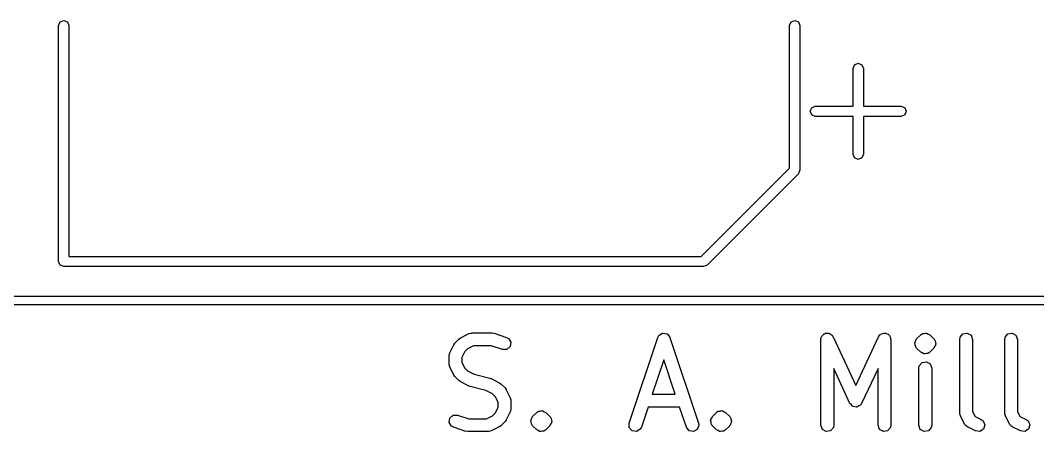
# Model space of a CAD drawing. Extents: x 59.1 to 151.1, y -119.5 to -80.2.
# Drawn here: x 123.76 to 135.62, y -119.53 to -114.73 of the extents above; entities that cross this region are included whole.
import ezdxf

# ---------------------------------------------------------------- set-up
doc = ezdxf.new("R2010")
doc.units = 0
doc.layers.add('BLACK', color=7, linetype='CONTINUOUS')

msp = doc.modelspace()

# ---------------------------------------------------------------- linework, layer by layer
at = {"layer": 'BLACK', "linetype": 'CONTINUOUS'}
for p, q in [((124.204, -114.794), (124.222, -114.752)), ((124.222, -114.752), (124.264, -114.734)), ((124.264, -114.734), (124.306, -114.752)), ((124.306, -114.752), (124.324, -114.794)), ((132.724, -114.794), (132.742, -114.752)), ((132.742, -114.752), (132.784, -114.734)), ((132.784, -114.734), (132.826, -114.752)), ((132.826, -114.752), (132.844, -114.794)), ((124.204, -117.544), (124.204, -114.794)), ((124.324, -114.794), (124.324, -117.484)), ((132.724, -116.455), (132.724, -114.794)), ((132.844, -114.794), (132.844, -116.48)), ((133.464, -115.294), (133.482, -115.252)), ((133.482, -115.252), (133.524, -115.234)), ((133.524, -115.234), (133.566, -115.252)), ((133.566, -115.252), (133.584, -115.294)), ((133.464, -115.734), (133.464, -115.294)), ((133.584, -115.294), (133.584, -115.734)), ((132.964, -115.794), (132.982, -115.752)), ((132.982, -115.836), (132.964, -115.794)), ((132.982, -115.752), (133.024, -115.734)), ((133.024, -115.854), (132.982, -115.836)), ((133.024, -115.734), (133.464, -115.734)), ((133.584, -115.734), (134.024, -115.734)), ((134.024, -115.734), (134.066, -115.752)), ((134.066, -115.836), (134.024, -115.854)), ((134.066, -115.752), (134.084, -115.794)), ((134.084, -115.794), (134.066, -115.836)), ((133.464, -115.854), (133.024, -115.854)), ((133.464, -116.294), (133.464, -115.854)), ((134.024, -115.854), (133.584, -115.854)), ((133.584, -115.854), (133.584, -116.294)), ((133.482, -116.336), (133.464, -116.294)), ((133.584, -116.294), (133.566, -116.336)), ((133.524, -116.354), (133.482, -116.336)), ((133.566, -116.336), (133.524, -116.354)), ((131.695, -117.484), (132.724, -116.455)), ((132.826, -116.522), (131.762, -117.586)), ((132.832, -116.508), (132.826, -116.522)), ((132.844, -116.48), (132.832, -116.508)), ((124.324, -117.484), (131.695, -117.484)), ((124.222, -117.586), (124.204, -117.544)), ((124.264, -117.604), (124.222, -117.586)), ((131.72, -117.604), (124.264, -117.604)), ((131.762, -117.586), (131.72, -117.604)), ((75, -117.95), (149, -117.95)), ((149, -118.05), (75, -118.05)), ((128.824, -118.495), (128.872, -118.447)), ((128.872, -118.447), (128.89, -118.434)), ((128.89, -118.434), (128.891, -118.433)), ((128.891, -118.433), (128.987, -118.385)), ((128.987, -118.385), (129.012, -118.378)), ((129.012, -118.378), (129.016, -118.379)), ((129.016, -118.379), (129.02, -118.377)), ((129.02, -118.377), (129.258, -118.377)), ((129.258, -118.377), (129.28, -118.381)), ((129.28, -118.381), (129.282, -118.381)), ((129.282, -118.381), (129.425, -118.429)), ((129.425, -118.429), (129.448, -118.441)), ((129.448, -118.441), (129.475, -118.485)), ((130.854, -119.429), (131.187, -118.429)), ((131.187, -118.429), (131.2, -118.406)), ((131.2, -118.406), (131.201, -118.405)), ((131.201, -118.405), (131.202, -118.403)), ((131.202, -118.403), (131.223, -118.391)), ((131.223, -118.391), (131.243, -118.379)), ((131.243, -118.379), (131.245, -118.379)), ((131.245, -118.379), (131.247, -118.378)), ((131.247, -118.378), (131.271, -118.383)), ((131.271, -118.383), (131.294, -118.386)), ((131.294, -118.386), (131.295, -118.388)), ((131.295, -118.388), (131.298, -118.388)), ((131.298, -118.388), (131.312, -118.407)), ((131.312, -118.407), (131.328, -118.425)), ((131.328, -118.425), (131.328, -118.427)), ((131.328, -118.427), (131.329, -118.429)), ((131.329, -118.429), (131.663, -119.429)), ((133.088, -118.452), (133.093, -118.427)), ((133.088, -119.452), (133.088, -118.452)), ((133.093, -118.427), (133.099, -118.419)), ((133.099, -118.419), (133.102, -118.409)), ((133.102, -118.409), (133.115, -118.4)), ((133.115, -118.4), (133.126, -118.387)), ((133.126, -118.387), (133.135, -118.386)), ((133.135, -118.386), (133.144, -118.38)), ((133.144, -118.38), (133.16, -118.381)), ((133.16, -118.381), (133.176, -118.379)), ((133.176, -118.379), (133.185, -118.384)), ((133.185, -118.384), (133.195, -118.384)), ((133.195, -118.384), (133.206, -118.396)), ((133.206, -118.396), (133.221, -118.404)), ((133.221, -118.404), (133.224, -118.414)), ((133.224, -118.414), (133.231, -118.421)), ((133.231, -118.421), (133.496, -118.989)), ((133.496, -118.989), (133.762, -118.421)), ((133.762, -118.421), (133.777, -118.399)), ((133.777, -118.399), (133.786, -118.395)), ((133.786, -118.395), (133.792, -118.387)), ((133.792, -118.387), (133.808, -118.385)), ((133.808, -118.385), (133.823, -118.378)), ((133.823, -118.378), (133.833, -118.38)), ((133.833, -118.38), (133.843, -118.379)), ((133.843, -118.379), (133.857, -118.387)), ((133.857, -118.387), (133.873, -118.391)), ((133.873, -118.391), (133.879, -118.399)), ((133.879, -118.399), (133.887, -118.404)), ((133.887, -118.404), (133.893, -118.42)), ((133.893, -118.42), (133.902, -118.433)), ((133.902, -118.433), (133.901, -118.443)), ((133.901, -118.443), (133.905, -118.452)), ((133.905, -118.452), (133.905, -119.452)), ((134.197, -118.465), (134.205, -118.447)), ((134.205, -118.447), (134.253, -118.399)), ((134.253, -118.399), (134.261, -118.394)), ((134.261, -118.394), (134.263, -118.391)), ((134.263, -118.391), (134.266, -118.39)), ((134.266, -118.39), (134.268, -118.387)), ((134.266, -118.39), (134.266, -118.39)), ((134.268, -118.387), (134.27, -118.387)), ((134.27, -118.387), (134.274, -118.384)), ((134.274, -118.384), (134.294, -118.383)), ((134.294, -118.383), (134.312, -118.378)), ((134.312, -118.378), (134.316, -118.379)), ((134.316, -118.379), (134.319, -118.379)), ((134.319, -118.379), (134.322, -118.38)), ((134.322, -118.38), (134.325, -118.38)), ((134.325, -118.38), (134.341, -118.391)), ((134.341, -118.391), (134.359, -118.399)), ((134.359, -118.399), (134.407, -118.447)), ((134.407, -118.447), (134.412, -118.455)), ((134.412, -118.455), (134.415, -118.457)), ((134.415, -118.457), (134.416, -118.46)), ((134.707, -118.452), (134.712, -118.427)), ((134.707, -119.31), (134.707, -118.452)), ((134.712, -118.427), (134.745, -118.387)), ((134.745, -118.387), (134.795, -118.379)), ((134.795, -118.379), (134.84, -118.404)), ((134.84, -118.404), (134.857, -118.452)), ((134.857, -118.452), (134.857, -119.292)), ((135.231, -118.452), (135.235, -118.427)), ((135.231, -119.31), (135.231, -118.452)), ((135.235, -118.427), (135.268, -118.387)), ((135.268, -118.387), (135.319, -118.379)), ((135.319, -118.379), (135.363, -118.404)), ((135.363, -118.404), (135.381, -118.452)), ((135.381, -118.452), (135.381, -119.292)), ((128.763, -118.609), (128.81, -118.514)), ((128.81, -118.514), (128.824, -118.496)), ((128.824, -118.496), (128.824, -118.495)), ((128.969, -118.562), (128.939, -118.592)), ((129.038, -118.527), (128.969, -118.562)), ((129.246, -118.527), (129.038, -118.527)), ((129.377, -118.571), (129.246, -118.527)), ((129.429, -118.57), (129.377, -118.571)), ((129.467, -118.536), (129.429, -118.57)), ((129.475, -118.485), (129.467, -118.536)), ((134.184, -118.493), (134.186, -118.487)), ((134.189, -118.512), (134.184, -118.493)), ((134.186, -118.481), (134.197, -118.465)), ((134.186, -118.487), (134.186, -118.481)), ((134.19, -118.532), (134.189, -118.512)), ((134.196, -118.54), (134.19, -118.532)), ((134.197, -118.543), (134.196, -118.54)), ((134.2, -118.545), (134.197, -118.543)), ((134.205, -118.553), (134.2, -118.545)), ((134.253, -118.601), (134.205, -118.553)), ((134.407, -118.553), (134.359, -118.601)), ((134.415, -118.535), (134.407, -118.553)), ((134.426, -118.519), (134.415, -118.535)), ((134.416, -118.46), (134.422, -118.468)), ((134.422, -118.468), (134.423, -118.488)), ((134.423, -118.488), (134.428, -118.507)), ((134.428, -118.507), (134.425, -118.513)), ((134.425, -118.513), (134.426, -118.519)), ((128.755, -118.643), (128.759, -118.617)), ((128.755, -118.738), (128.755, -118.643)), ((128.759, -118.617), (128.762, -118.614)), ((128.762, -118.614), (128.763, -118.609)), ((128.939, -118.592), (128.905, -118.661)), ((128.905, -118.661), (128.905, -118.72)), ((131.258, -118.69), (131.124, -119.092)), ((131.392, -119.092), (131.258, -118.69)), ((134.271, -118.609), (134.253, -118.601)), ((134.287, -118.62), (134.271, -118.609)), ((134.29, -118.62), (134.287, -118.62)), ((134.293, -118.621), (134.29, -118.62)), ((134.296, -118.621), (134.293, -118.621)), ((134.299, -118.622), (134.296, -118.621)), ((134.318, -118.617), (134.299, -118.622)), ((134.338, -118.616), (134.318, -118.617)), ((134.341, -118.613), (134.338, -118.616)), ((134.343, -118.613), (134.341, -118.613)), ((134.346, -118.61), (134.343, -118.613)), ((134.349, -118.609), (134.346, -118.61)), ((134.346, -118.61), (134.346, -118.61)), ((134.351, -118.606), (134.349, -118.609)), ((134.359, -118.601), (134.351, -118.606)), ((128.756, -118.742), (128.755, -118.738)), ((128.755, -118.747), (128.756, -118.742)), ((128.763, -118.772), (128.755, -118.747)), ((128.81, -118.867), (128.763, -118.772)), ((128.905, -118.72), (128.939, -118.789)), ((128.939, -118.789), (128.969, -118.819)), ((133.428, -119.198), (133.238, -118.79)), ((133.238, -118.79), (133.238, -119.452)), ((133.755, -118.79), (133.564, -119.198)), ((133.755, -119.452), (133.755, -118.79)), ((134.231, -118.786), (134.235, -118.76)), ((134.231, -119.452), (134.231, -118.786)), ((134.235, -118.76), (134.268, -118.721)), ((134.268, -118.721), (134.319, -118.712)), ((134.319, -118.712), (134.363, -118.738)), ((134.363, -118.738), (134.381, -118.786)), ((134.381, -118.786), (134.381, -119.452)), ((128.811, -118.868), (128.81, -118.867)), ((128.824, -118.886), (128.811, -118.868)), ((128.872, -118.934), (128.824, -118.886)), ((128.969, -118.819), (129.046, -118.858)), ((129.046, -118.858), (129.229, -118.903)), ((129.229, -118.903), (129.241, -118.909)), ((129.241, -118.909), (129.244, -118.909)), ((129.244, -118.909), (129.339, -118.957)), ((128.873, -118.935), (128.872, -118.934)), ((128.891, -118.948), (128.873, -118.935)), ((128.987, -118.996), (128.891, -118.948)), ((128.99, -118.996), (128.987, -118.996)), ((129.002, -119.001), (128.99, -118.996)), ((129.185, -119.047), (129.002, -119.001)), ((129.262, -119.085), (129.185, -119.047)), ((129.339, -118.957), (129.358, -118.97)), ((129.358, -118.97), (129.359, -118.971)), ((129.359, -118.971), (129.407, -119.018)), ((129.407, -119.018), (129.419, -119.037)), ((129.419, -119.037), (129.421, -119.038)), ((129.421, -119.038), (129.468, -119.133)), ((129.292, -119.116), (129.262, -119.085)), ((129.326, -119.184), (129.292, -119.116)), ((129.468, -119.133), (129.476, -119.158)), ((129.476, -119.158), (129.475, -119.162)), ((129.475, -119.162), (129.476, -119.167)), ((129.476, -119.167), (129.476, -119.262)), ((131.124, -119.092), (131.392, -119.092)), ((129.292, -119.313), (129.326, -119.244)), ((129.326, -119.244), (129.326, -119.184)), ((129.472, -119.288), (129.469, -119.291)), ((129.476, -119.262), (129.472, -119.288)), ((129.794, -119.292), (129.798, -119.289)), ((129.798, -119.289), (129.817, -119.287)), ((129.817, -119.287), (129.836, -119.282)), ((129.836, -119.282), (129.839, -119.284)), ((129.839, -119.284), (129.843, -119.283)), ((129.843, -119.283), (129.846, -119.285)), ((129.846, -119.285), (129.849, -119.285)), ((129.849, -119.285), (129.865, -119.296)), ((131.074, -119.242), (130.996, -119.476)), ((131.442, -119.242), (131.074, -119.242)), ((131.521, -119.476), (131.442, -119.242)), ((131.889, -119.292), (131.893, -119.289)), ((131.893, -119.289), (131.913, -119.287)), ((131.913, -119.287), (131.932, -119.282)), ((131.932, -119.282), (131.935, -119.284)), ((131.935, -119.284), (131.938, -119.283)), ((131.938, -119.283), (131.941, -119.285)), ((131.941, -119.285), (131.944, -119.285)), ((131.944, -119.285), (131.96, -119.296)), ((133.442, -119.212), (133.428, -119.198)), ((133.453, -119.228), (133.442, -119.212)), ((133.46, -119.23), (133.453, -119.228)), ((133.465, -119.235), (133.46, -119.23)), ((133.484, -119.236), (133.465, -119.235)), ((133.503, -119.241), (133.484, -119.236)), ((133.509, -119.239), (133.503, -119.241)), ((133.516, -119.239), (133.509, -119.239)), ((133.532, -119.228), (133.516, -119.239)), ((133.549, -119.22), (133.532, -119.228)), ((133.555, -119.212), (133.549, -119.22)), ((133.558, -119.21), (133.555, -119.212)), ((133.559, -119.206), (133.558, -119.21)), ((133.564, -119.198), (133.559, -119.206)), ((128.756, -119.42), (128.764, -119.369)), ((128.764, -119.369), (128.802, -119.335)), ((128.802, -119.335), (128.853, -119.334)), ((128.853, -119.334), (128.985, -119.377)), ((128.985, -119.377), (129.193, -119.377)), ((129.193, -119.377), (129.262, -119.343)), ((129.262, -119.343), (129.292, -119.313)), ((129.421, -119.391), (129.407, -119.409)), ((129.468, -119.295), (129.421, -119.391)), ((129.469, -119.291), (129.468, -119.295)), ((129.707, -119.398), (129.71, -119.392)), ((129.712, -119.417), (129.707, -119.398)), ((129.71, -119.385), (129.721, -119.369)), ((129.71, -119.392), (129.71, -119.385)), ((129.721, -119.369), (129.729, -119.352)), ((129.729, -119.352), (129.777, -119.304)), ((129.777, -119.304), (129.785, -119.298)), ((129.785, -119.298), (129.787, -119.296)), ((129.787, -119.296), (129.79, -119.295)), ((129.79, -119.295), (129.792, -119.292)), ((129.79, -119.295), (129.79, -119.295)), ((129.792, -119.292), (129.794, -119.292)), ((129.865, -119.296), (129.883, -119.304)), ((129.883, -119.304), (129.93, -119.352)), ((129.93, -119.352), (129.936, -119.36)), ((129.936, -119.36), (129.939, -119.362)), ((129.939, -119.362), (129.94, -119.365)), ((129.94, -119.365), (129.945, -119.373)), ((129.945, -119.373), (129.947, -119.392)), ((129.947, -119.392), (129.952, -119.411)), ((131.803, -119.398), (131.806, -119.392)), ((131.808, -119.417), (131.803, -119.398)), ((131.805, -119.385), (131.816, -119.369)), ((131.806, -119.392), (131.805, -119.385)), ((131.816, -119.369), (131.824, -119.352)), ((131.824, -119.352), (131.872, -119.304)), ((131.872, -119.304), (131.88, -119.298)), ((131.88, -119.298), (131.882, -119.296)), ((131.882, -119.296), (131.885, -119.295)), ((131.885, -119.295), (131.887, -119.292)), ((131.885, -119.295), (131.885, -119.295)), ((131.887, -119.292), (131.889, -119.292)), ((131.96, -119.296), (131.978, -119.304)), ((131.978, -119.304), (132.026, -119.352)), ((132.026, -119.352), (132.031, -119.36)), ((132.031, -119.36), (132.034, -119.362)), ((132.034, -119.362), (132.035, -119.365)), ((132.035, -119.365), (132.041, -119.373)), ((132.041, -119.373), (132.042, -119.392)), ((132.042, -119.392), (132.047, -119.411)), ((134.709, -119.314), (134.707, -119.31)), ((134.708, -119.318), (134.709, -119.314)), ((134.715, -119.343), (134.708, -119.318)), ((134.763, -119.438), (134.715, -119.343)), ((134.857, -119.292), (134.886, -119.349)), ((134.886, -119.349), (134.959, -119.385)), ((134.959, -119.385), (134.979, -119.401)), ((134.979, -119.401), (135, -119.448)), ((135.232, -119.314), (135.231, -119.31)), ((135.231, -119.318), (135.232, -119.314)), ((135.239, -119.343), (135.231, -119.318)), ((135.286, -119.438), (135.239, -119.343)), ((135.381, -119.292), (135.409, -119.349)), ((135.409, -119.349), (135.482, -119.385)), ((135.482, -119.385), (135.503, -119.401)), ((135.503, -119.401), (135.524, -119.448)), ((128.783, -119.464), (128.756, -119.42)), ((128.806, -119.476), (128.783, -119.464)), ((128.949, -119.524), (128.806, -119.476)), ((128.951, -119.523), (128.949, -119.524)), ((128.973, -119.527), (128.951, -119.523)), ((129.215, -119.526), (129.211, -119.527)), ((129.219, -119.527), (129.215, -119.526)), ((129.244, -119.519), (129.219, -119.527)), ((129.339, -119.472), (129.244, -119.519)), ((129.341, -119.471), (129.339, -119.472)), ((129.359, -119.458), (129.341, -119.471)), ((129.407, -119.41), (129.359, -119.458)), ((129.407, -119.409), (129.407, -119.41)), ((129.714, -119.436), (129.712, -119.417)), ((129.72, -119.445), (129.714, -119.436)), ((129.721, -119.448), (129.72, -119.445)), ((129.723, -119.45), (129.721, -119.448)), ((129.729, -119.458), (129.723, -119.45)), ((129.777, -119.505), (129.729, -119.458)), ((129.794, -119.514), (129.777, -119.505)), ((129.81, -119.525), (129.794, -119.514)), ((129.814, -119.525), (129.81, -119.525)), ((129.817, -119.526), (129.814, -119.525)), ((129.82, -119.526), (129.817, -119.526)), ((129.823, -119.527), (129.82, -119.526)), ((129.842, -119.522), (129.823, -119.527)), ((129.861, -119.52), (129.842, -119.522)), ((129.865, -119.518), (129.861, -119.52)), ((129.867, -119.517), (129.865, -119.518)), ((129.869, -119.515), (129.867, -119.517)), ((129.87, -119.515), (129.869, -119.515)), ((129.873, -119.514), (129.87, -119.515)), ((129.875, -119.511), (129.873, -119.514)), ((129.883, -119.505), (129.875, -119.511)), ((129.93, -119.458), (129.883, -119.505)), ((129.939, -119.44), (129.93, -119.458)), ((129.95, -119.424), (129.939, -119.44)), ((129.952, -119.411), (129.949, -119.417)), ((129.949, -119.417), (129.95, -119.424)), ((130.855, -119.48), (130.854, -119.429)), ((130.889, -119.518), (130.855, -119.48)), ((130.94, -119.526), (130.889, -119.518)), ((130.984, -119.499), (130.94, -119.526)), ((130.996, -119.476), (130.984, -119.499)), ((131.552, -119.516), (131.521, -119.476)), ((131.603, -119.527), (131.552, -119.516)), ((131.648, -119.502), (131.603, -119.527)), ((131.667, -119.454), (131.648, -119.502)), ((131.663, -119.429), (131.667, -119.454)), ((131.809, -119.436), (131.808, -119.417)), ((131.815, -119.445), (131.809, -119.436)), ((131.816, -119.448), (131.815, -119.445)), ((131.819, -119.45), (131.816, -119.448)), ((131.824, -119.458), (131.819, -119.45)), ((131.872, -119.505), (131.824, -119.458)), ((131.89, -119.514), (131.872, -119.505)), ((131.906, -119.525), (131.89, -119.514)), ((131.909, -119.525), (131.906, -119.525)), ((131.912, -119.526), (131.909, -119.525)), ((131.915, -119.526), (131.912, -119.526)), ((131.918, -119.527), (131.915, -119.526)), ((131.937, -119.522), (131.918, -119.527)), ((131.957, -119.52), (131.937, -119.522)), ((131.961, -119.518), (131.957, -119.52)), ((131.963, -119.517), (131.961, -119.518)), ((131.965, -119.515), (131.963, -119.517)), ((131.968, -119.514), (131.965, -119.515)), ((131.965, -119.515), (131.965, -119.515)), ((131.97, -119.511), (131.968, -119.514)), ((131.978, -119.505), (131.97, -119.511)), ((132.026, -119.458), (131.978, -119.505)), ((132.034, -119.44), (132.026, -119.458)), ((132.045, -119.424), (132.034, -119.44)), ((132.047, -119.411), (132.044, -119.417)), ((132.044, -119.417), (132.045, -119.424)), ((133.106, -119.501), (133.088, -119.452)), ((133.15, -119.526), (133.106, -119.501)), ((133.201, -119.517), (133.15, -119.526)), ((133.234, -119.478), (133.201, -119.517)), ((133.238, -119.452), (133.234, -119.478)), ((133.772, -119.501), (133.755, -119.452)), ((133.817, -119.526), (133.772, -119.501)), ((133.867, -119.517), (133.817, -119.526)), ((133.9, -119.478), (133.867, -119.517)), ((133.905, -119.452), (133.9, -119.478)), ((134.248, -119.501), (134.231, -119.452)), ((134.293, -119.526), (134.248, -119.501)), ((134.343, -119.517), (134.293, -119.526)), ((134.376, -119.478), (134.343, -119.517)), ((134.381, -119.452), (134.376, -119.478)), ((134.771, -119.446), (134.763, -119.438)), ((134.775, -119.456), (134.771, -119.446)), ((134.796, -119.472), (134.775, -119.456)), ((134.891, -119.519), (134.796, -119.472)), ((134.942, -119.525), (134.891, -119.519)), ((134.985, -119.497), (134.942, -119.525)), ((135, -119.448), (134.985, -119.497)), ((135.295, -119.446), (135.286, -119.438)), ((135.299, -119.456), (135.295, -119.446)), ((135.32, -119.472), (135.299, -119.456)), ((135.415, -119.519), (135.32, -119.472)), ((135.466, -119.525), (135.415, -119.519)), ((135.509, -119.497), (135.466, -119.525)), ((135.524, -119.448), (135.509, -119.497)), ((129.211, -119.527), (128.973, -119.527))]:
    msp.add_line(p, q, dxfattribs=at)

doc.saveas('drawing.dxf')
